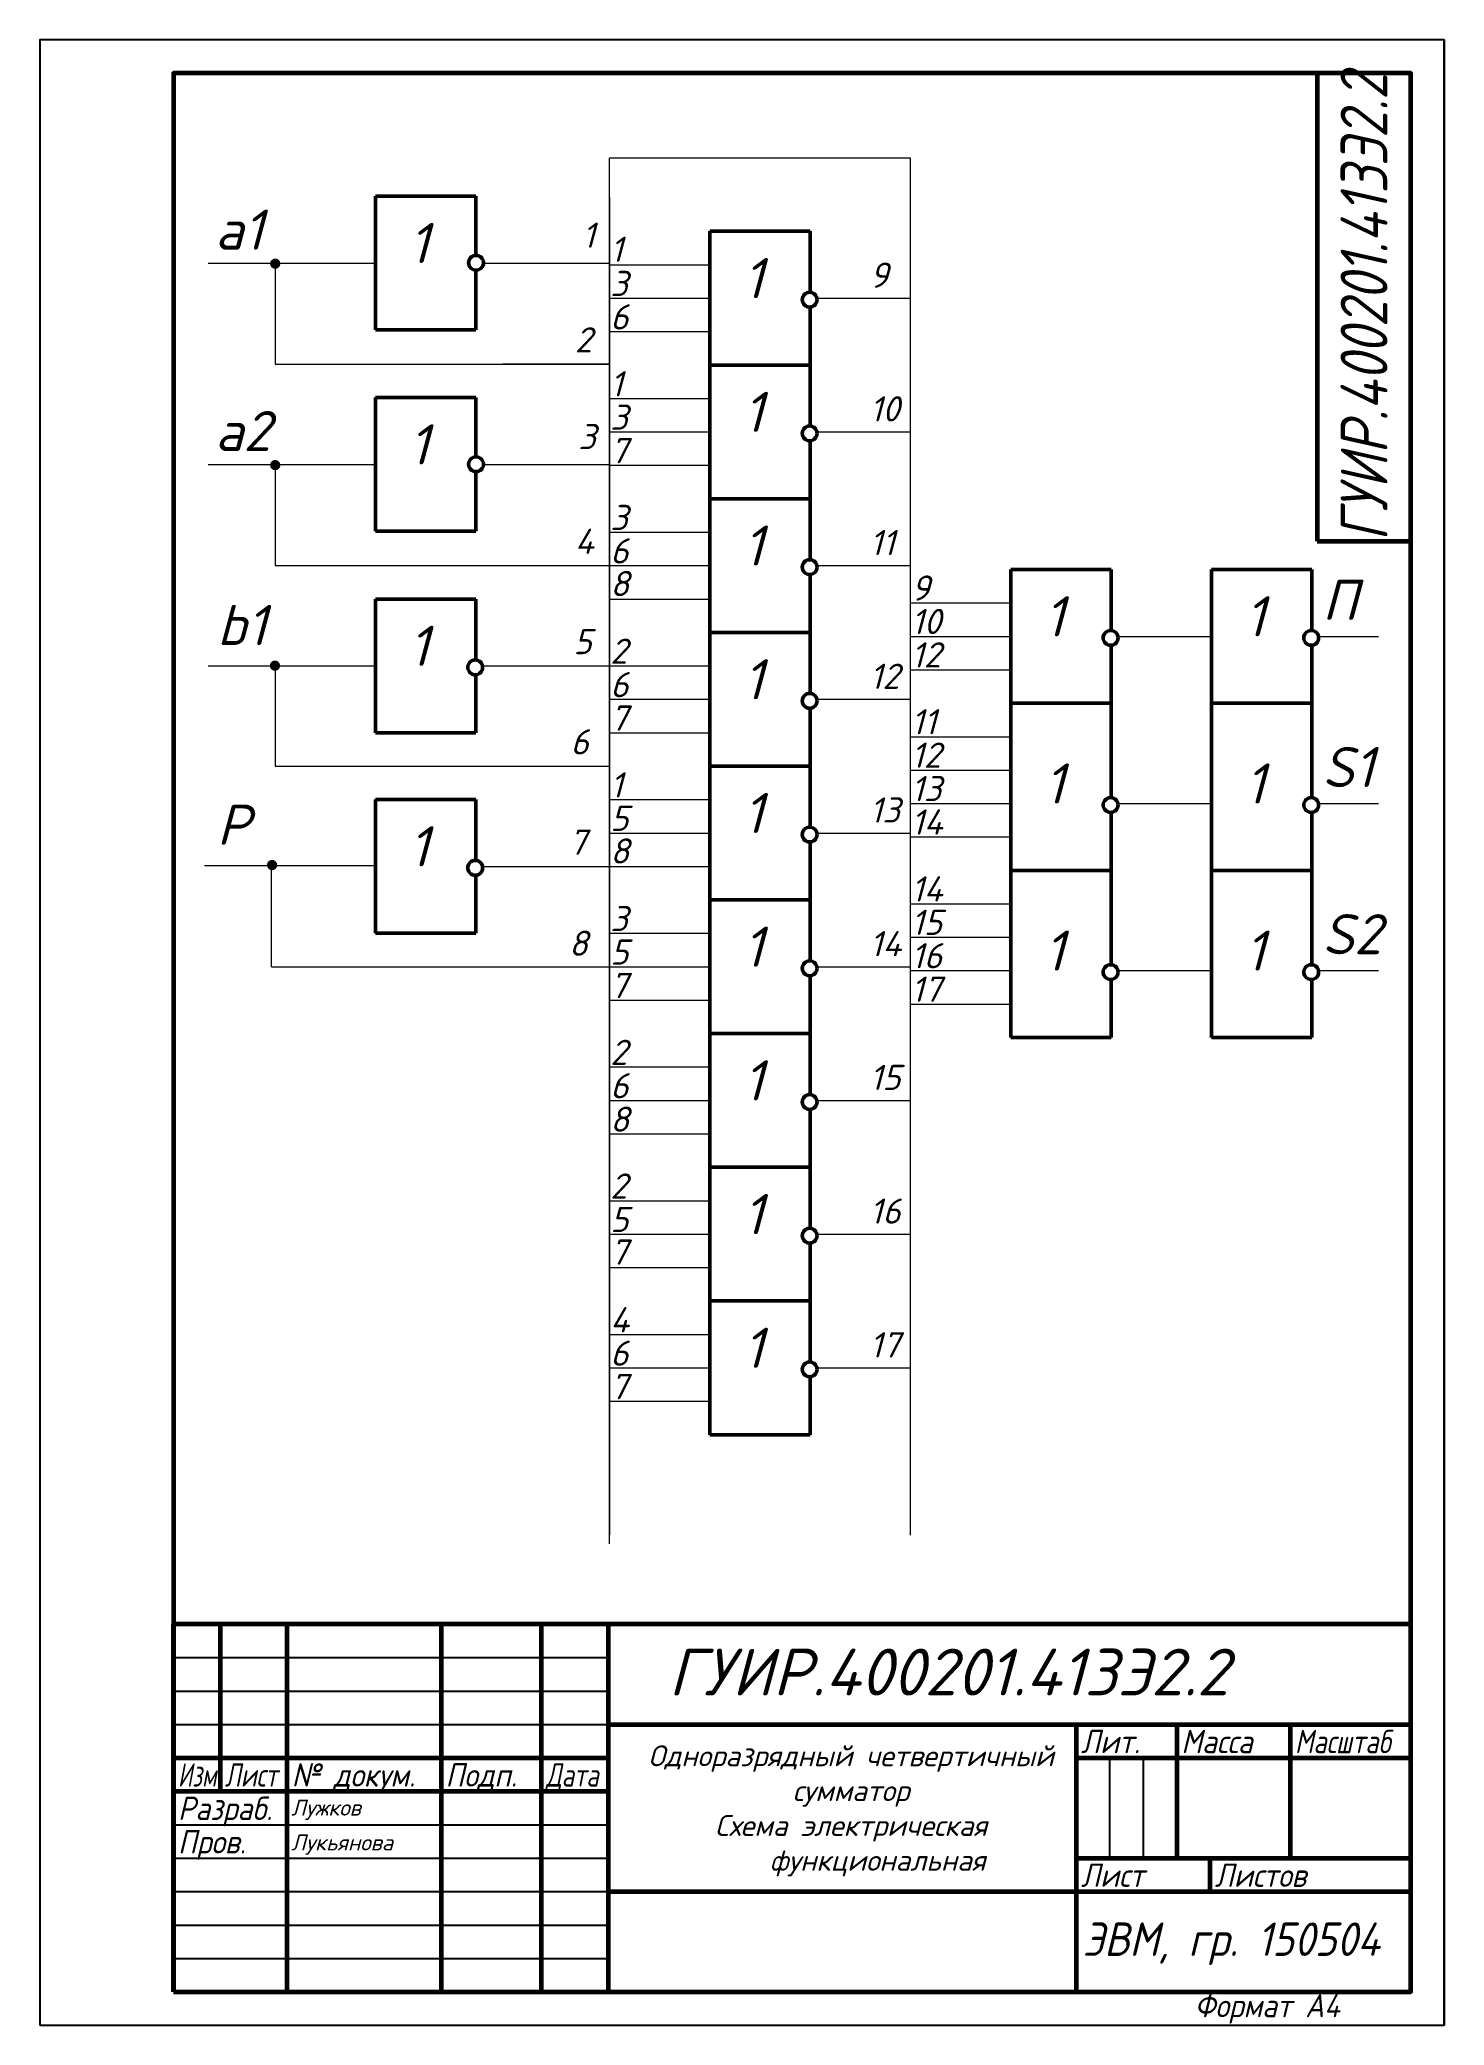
# Model space of a CAD drawing. Header units: millimetres. Extents: x 0 to 210, y 0 to 297.
import ezdxf
from ezdxf.enums import TextEntityAlignment as Align

# ---------------------------------------------------------------- set-up
doc = ezdxf.new("R2010")
doc.units = ezdxf.units.MM
doc.header["$LTSCALE"] = 0.5
doc.layers.get('Defpoints').update_dxf_attribs({"color": 5})
doc.layers.add('Формат А4', color=7, linetype='Continuous', lineweight=53)
doc.styles.get("Standard").update_dxf_attribs({"font": 'isocpeui.ttf', "width": 0.9})
doc.styles.add('чер', font='isocpeur.ttf', dxfattribs={"oblique": 15})

msp = doc.modelspace()

# ---------------------------------------------------------------- hatches: boundary and pattern name
at = {"lineweight": 5}
h = msp.add_hatch(color=7, dxfattribs=at)
edge = h.paths.add_edge_path()
edge.add_arc((35.21, 263.5), 0.773, 0, 360)
h = msp.add_hatch(color=7, dxfattribs=at)
edge = h.paths.add_edge_path()
edge.add_arc((35.21, 233.37), 0.773, 0, 360)
h = msp.add_hatch(color=7, dxfattribs=at)
edge = h.paths.add_edge_path()
edge.add_arc((35.17, 203.37), 0.773, 0, 360)
h = msp.add_hatch(color=7, dxfattribs=at)
edge = h.paths.add_edge_path()
edge.add_arc((34.74, 173.55), 0.773, 0, 360)

# ---------------------------------------------------------------- linework, layer by layer
msp.add_line((210, 297), (210, 0))
at = {"lineweight": 60}
for p, q in [((191, 292), (191, 222)), ((191, 222), (205, 222))]:
    msp.add_line(p, q, dxfattribs=at)
at = {"lineweight": 5}
for p, q in [((85.19, 72), (85.19, 279.27)), ((130.19, 279.27), (85.19, 279.27)), ((130.19, 73.3), (130.19, 279.27)), ((85.19, 233.47), (85.19, 273.47)), ((85.19, 273.47), (85.19, 263.47)), ((25.19, 263.59), (45.19, 263.59)), ((35.19, 263.59), (35.19, 248.47)), ((45.19, 263.59), (50.19, 263.59)), ((66.36, 263.59), (85.19, 263.59)), ((85.19, 263.47), (85.19, 76.62)), ((85.2, 263.34), (100.19, 263.34)), ((85.2, 258.34), (100.19, 258.34)), ((116.21, 258.34), (130.2, 258.34)), ((85.19, 253.47), (85.19, 248.47)), ((85.2, 253.34), (100.19, 253.34)), ((35.19, 248.47), (85.19, 248.47)), ((85.19, 248.47), (69.19, 248.47)), ((85.19, 248.47), (85.19, 243.47)), ((85.19, 233.47), (85.19, 248.47)), ((85.19, 243.47), (85.19, 233.47)), ((85.2, 243.34), (100.19, 243.34)), ((85.2, 238.34), (100.19, 238.34)), ((116.21, 238.34), (130.2, 238.34)), ((25.19, 233.47), (45.19, 233.47)), ((35.19, 233.47), (35.19, 218.34)), ((45.19, 233.47), (50.19, 233.47)), ((66.36, 233.47), (85.19, 233.47)), ((85.19, 233.47), (85.19, 223.47)), ((85.2, 233.34), (100.19, 233.34)), ((85.19, 223.47), (85.19, 213.47)), ((85.2, 223.34), (100.19, 223.34)), ((35.19, 218.34), (85.19, 218.34)), ((85.2, 218.34), (100.19, 218.34)), ((116.21, 218.34), (130.2, 218.34)), ((85.19, 213.47), (85.19, 203.47)), ((85.2, 213.34), (100.19, 213.34)), ((130.19, 212.75), (145.2, 212.75)), ((130.19, 207.75), (145.2, 207.75)), ((161.2, 207.75), (175.19, 207.75)), ((191.21, 207.75), (200.19, 207.75)), ((25.19, 203.34), (45.19, 203.34)), ((35.19, 203.34), (35.19, 188.34)), ((45.19, 203.34), (50.19, 203.34)), ((66.21, 203.34), (85.19, 203.34)), ((85.19, 203.47), (85.19, 193.47)), ((85.2, 203.34), (100.19, 203.34)), ((130.19, 202.75), (145.2, 202.75)), ((85.2, 198.34), (100.19, 198.34)), ((116.21, 198.34), (130.2, 198.34)), ((85.19, 193.47), (85.19, 183.47)), ((85.2, 193.34), (100.19, 193.34)), ((130.19, 192.75), (145.2, 192.75)), ((35.19, 188.34), (85.19, 188.34)), ((130.19, 187.75), (145.2, 187.75)), ((85.19, 183.47), (85.19, 173.47)), ((85.2, 183.34), (100.19, 183.34)), ((130.19, 182.75), (145.2, 182.75)), ((161.2, 182.75), (175.19, 182.75)), ((191.21, 182.75), (200.19, 182.75)), ((85.2, 178.34), (100.19, 178.34)), ((116.21, 178.34), (130.2, 178.34)), ((130.19, 177.75), (145.2, 177.75)), ((24.66, 173.47), (44.66, 173.47)), ((34.66, 158.34), (34.66, 173.47)), ((44.66, 173.47), (50.19, 173.49)), ((66.21, 173.35), (85.19, 173.35)), ((85.19, 173.47), (85.19, 163.47)), ((85.2, 173.34), (100.19, 173.34)), ((130.19, 167.75), (145.2, 167.75)), ((85.19, 163.47), (85.19, 153.47)), ((85.2, 163.34), (100.19, 163.34)), ((130.19, 162.75), (145.2, 162.75)), ((34.66, 158.34), (85.19, 158.34)), ((85.2, 158.34), (100.19, 158.34)), ((116.21, 158.34), (130.2, 158.34)), ((130.19, 157.75), (145.2, 157.75)), ((161.2, 157.75), (175.19, 157.75)), ((191.21, 157.75), (200.19, 157.75)), ((85.19, 153.47), (85.19, 143.47)), ((85.2, 153.34), (100.19, 153.34)), ((130.19, 152.75), (145.2, 152.75)), ((85.19, 143.47), (85.19, 133.47)), ((85.2, 143.34), (100.19, 143.34)), ((85.2, 138.34), (100.19, 138.34)), ((116.21, 138.34), (130.2, 138.34)), ((85.19, 133.47), (85.19, 123.47)), ((85.2, 133.34), (100.19, 133.34)), ((85.2, 123.34), (100.19, 123.34)), ((85.2, 123.34), (100.19, 123.34)), ((85.2, 118.34), (100.19, 118.34)), ((85.2, 118.34), (100.19, 118.34)), ((116.21, 118.34), (130.2, 118.34)), ((85.2, 113.34), (100.19, 113.34)), ((85.2, 113.34), (100.19, 113.34)), ((85.19, 103.34), (85.19, 93.34)), ((85.2, 103.34), (100.19, 103.34)), ((85.2, 98.34), (100.19, 98.34)), ((116.21, 98.34), (130.2, 98.34)), ((85.19, 93.34), (85.19, 83.34)), ((85.2, 93.34), (100.19, 93.34)), ((85.19, 83.34), (85.19, 73.34))]:
    msp.add_line(p, q, dxfattribs=at)
at = {"lineweight": 50}
for p, q in [((65.19, 273.59), (50.19, 273.59)), ((50.19, 273.59), (50.19, 263.59)), ((65.19, 264.74), (65.19, 273.59)), ((115.19, 268.34), (100.19, 268.34)), ((100.19, 268.34), (100.19, 258.34)), ((115.19, 259.23), (115.19, 268.34)), ((50.19, 263.59), (50.19, 253.59)), ((65.19, 253.59), (65.19, 262.51)), ((100.19, 258.34), (100.19, 248.34)), ((115.19, 248.34), (115.19, 257)), ((50.19, 253.59), (65.19, 253.59)), ((100.19, 248.34), (115.19, 248.34)), ((115.19, 248.34), (100.19, 248.34)), ((100.19, 248.34), (100.19, 238.34)), ((115.19, 239.23), (115.19, 248.34)), ((65.19, 243.47), (50.19, 243.47)), ((50.19, 243.47), (50.19, 233.47)), ((65.19, 234.61), (65.19, 243.47)), ((100.19, 238.34), (100.19, 228.34)), ((115.19, 228.34), (115.19, 237)), ((50.19, 233.47), (50.19, 223.47)), ((65.19, 223.47), (65.19, 232.39)), ((100.19, 228.34), (115.19, 228.34)), ((115.19, 228.34), (100.19, 228.34)), ((100.19, 228.34), (100.19, 218.34)), ((115.19, 219.23), (115.19, 228.34)), ((50.19, 223.47), (65.19, 223.47)), ((100.19, 218.34), (100.19, 208.34)), ((115.19, 208.34), (115.19, 217)), ((160.19, 217.75), (145.19, 217.75)), ((145.19, 217.75), (145.19, 207.75)), ((160.19, 208.64), (160.19, 217.75)), ((190.19, 217.75), (175.19, 217.75)), ((175.19, 217.75), (175.19, 207.75)), ((190.19, 208.64), (190.19, 217.75)), ((65.19, 213.34), (50.19, 213.34)), ((50.19, 213.34), (50.19, 203.34)), ((65.19, 204.23), (65.19, 213.34)), ((100.19, 208.34), (115.19, 208.34)), ((115.19, 208.34), (100.19, 208.34)), ((100.19, 208.34), (100.19, 198.34)), ((115.19, 199.23), (115.19, 208.34)), ((145.19, 207.75), (145.19, 197.75)), ((160.19, 197.75), (160.19, 206.41)), ((175.19, 207.75), (175.19, 197.75)), ((190.19, 197.75), (190.19, 206.41)), ((50.19, 203.34), (50.19, 193.34)), ((65.19, 193.34), (65.19, 202)), ((100.19, 198.34), (100.19, 188.34)), ((115.19, 188.34), (115.19, 197)), ((145.19, 197.75), (160.19, 197.75)), ((160.19, 197.75), (145.19, 197.75)), ((145.19, 197.75), (145.19, 182.75)), ((160.19, 183.64), (160.19, 197.75)), ((175.19, 197.75), (190.19, 197.75)), ((190.19, 197.75), (175.19, 197.75)), ((175.19, 197.75), (175.19, 182.75)), ((190.19, 183.64), (190.19, 197.75)), ((50.19, 193.34), (65.19, 193.34)), ((100.19, 188.34), (115.19, 188.34)), ((115.19, 188.34), (100.19, 188.34)), ((100.19, 188.34), (100.19, 178.34)), ((115.19, 179.23), (115.19, 188.34)), ((65.19, 183.35), (50.19, 183.35)), ((50.19, 183.35), (50.19, 173.35)), ((65.19, 174.24), (65.19, 183.35)), ((145.19, 182.75), (145.19, 172.75)), ((160.19, 172.75), (160.19, 181.41)), ((175.19, 182.75), (175.19, 172.75)), ((190.19, 172.75), (190.19, 181.41)), ((100.19, 178.34), (100.19, 168.34)), ((115.19, 168.34), (115.19, 177)), ((50.19, 173.35), (50.19, 163.35)), ((145.19, 172.75), (160.19, 172.75)), ((160.19, 172.75), (145.19, 172.75)), ((145.19, 172.75), (145.19, 157.75)), ((160.19, 158.64), (160.19, 172.75)), ((175.19, 172.75), (190.19, 172.75)), ((190.19, 172.75), (175.19, 172.75)), ((175.19, 172.75), (175.19, 157.75)), ((190.19, 158.64), (190.19, 172.75)), ((65.19, 163.35), (65.19, 172.01)), ((100.19, 168.34), (115.19, 168.34)), ((115.19, 168.34), (100.19, 168.34)), ((100.19, 168.34), (100.19, 158.34)), ((115.19, 159.23), (115.19, 168.34)), ((50.19, 163.35), (65.19, 163.35)), ((100.19, 158.34), (100.19, 148.34)), ((145.19, 157.75), (145.19, 147.75)), ((175.19, 157.75), (175.19, 147.75)), ((115.19, 148.34), (115.19, 157)), ((160.19, 147.75), (160.19, 156.41)), ((190.19, 147.75), (190.19, 156.41)), ((100.19, 148.34), (115.19, 148.34)), ((115.19, 148.34), (100.19, 148.34)), ((100.19, 148.34), (100.19, 138.34)), ((115.19, 139.23), (115.19, 148.34)), ((145.19, 147.75), (160.19, 147.75)), ((175.19, 147.75), (190.19, 147.75)), ((100.19, 138.34), (100.19, 128.34)), ((115.19, 128.34), (115.19, 137)), ((100.19, 128.34), (115.19, 128.34)), ((115.19, 128.34), (100.19, 128.34)), ((100.19, 128.34), (100.19, 118.34)), ((100.19, 128.34), (100.19, 118.34)), ((115.19, 119.23), (115.19, 128.34)), ((115.19, 119.23), (115.19, 128.34)), ((100.19, 118.34), (100.19, 108.34)), ((100.19, 118.34), (100.19, 108.34)), ((115.19, 108.34), (115.19, 117)), ((115.19, 108.34), (115.19, 117)), ((100.19, 108.34), (115.19, 108.34)), ((100.19, 108.34), (115.19, 108.34)), ((115.19, 108.34), (100.19, 108.34)), ((100.19, 108.34), (100.19, 98.34)), ((115.19, 99.23), (115.19, 108.34)), ((100.19, 98.34), (100.19, 88.34)), ((115.19, 88.34), (115.19, 97)), ((100.19, 88.34), (115.19, 88.34)), ((115.19, 88.34), (100.19, 88.34))]:
    msp.add_line(p, q, dxfattribs=at)
at = {"color": 7, "linetype": 'Continuous', "lineweight": 60}
for p, q in [((205, 60), (20, 60)), ((20, 5), (20, 60)), ((27, 60), (27, 35)), ((37, 5), (37, 60)), ((60, 60), (60, 5)), ((75, 5), (75, 60)), ((85, 60), (85, 5)), ((85, 45), (205, 45)), ((155, 5), (155, 45)), ((170, 45), (170, 25)), ((187, 25), (187, 45)), ((20, 40), (85, 40)), ((155, 40), (205, 40)), ((20, 35), (85, 35)), ((155, 25), (205, 25)), ((175, 20), (175, 25)), ((85, 20), (205, 20))]:
    msp.add_line(p, q, dxfattribs=at)
at = {"color": 7, "linetype": 'Continuous', "lineweight": -3}
for p, q in [((20, 55), (85, 55)), ((20, 50), (85, 50)), ((20, 45), (85, 45)), ((160, 25), (160, 40)), ((165, 40), (165, 25)), ((20, 30), (85, 30)), ((20, 25), (85, 25)), ((20, 20), (85, 20)), ((20, 15), (85, 15)), ((20, 10), (85, 10))]:
    msp.add_line(p, q, dxfattribs=at)
at = {"color": 7, "linetype": 'Continuous'}
msp.add_line((155, 45), (155, 40), dxfattribs=at)
at = {"color": 7, "linetype": 'Continuous', "lineweight": 60}
msp.add_lwpolyline([(20, 5), (205, 5), (205, 292), (20, 292)], close=True, dxfattribs=at)
at = {"lineweight": 50}
for centre in [(65.24, 263.63), (115.11, 258.11), (115.11, 238.11), (65.24, 233.5), (115.11, 218.11), (160.11, 207.53), (190.11, 207.53), (65.11, 203.11), (115.11, 198.11), (160.11, 182.53), (190.11, 182.53), (115.11, 178.11), (65.11, 173.13), (115.11, 158.11), (160.11, 157.53), (190.11, 157.53), (115.11, 138.11), (115.11, 118.11), (115.11, 118.11), (115.11, 98.11)]:
    msp.add_circle(centre, 1.11, dxfattribs=at)
at = {"layer": 'Defpoints'}
msp.add_lwpolyline([(0, 0), (210, 0), (210, 297), (0, 297)], close=True, dxfattribs=at)

# ---------------------------------------------------------------- texts
at = {"lineweight": 5, "width": 0.778899}
msp.add_text('ГУИР.400201.413Э2.2', height=7, rotation=90, dxfattribs=at).set_placement((201.5, 222), (201.5, 292), align=Align.FIT)
for s, height, p in [('a1', 6, (26.19, 265.59)), ('1', 6, (55.19, 263.59)), ('1', 3.77, (81.13, 265.88)), ('1', 3.77, (85.29, 263.77)), ('3', 3.77, (85.29, 258.65)), ('9', 3.77, (124.09, 259.9)), ('6', 3.77, (85.29, 253.65)), ('2', 3.77, (80.01, 250.22)), ('1', 3.77, (85.29, 243.65)), ('10', 3.767, (124.09, 239.9)), ('a2', 6, (26.19, 235.47)), ('3', 3.77, (85.29, 238.65)), ('3', 3.77, (80.51, 235.75)), ('7', 3.77, (85.29, 233.65)), ('3', 3.77, (85.29, 223.65)), ('4', 3.77, (80.01, 220.09)), ('11', 3.767, (124.09, 219.9)), ('6', 3.77, (85.29, 218.65)), ('8', 3.77, (85.29, 213.77)), ('9', 3.77, (130.29, 213.1)), ('П', 6, (191.75, 210.21)), ('b1', 6, (26.5, 206.45)), ('10', 3.767, (130.29, 208.1)), ('1', 6, (180.19, 207.75)), ('5', 3.77, (79.79, 205.09)), ('2', 3.77, (85.29, 203.65)), ('12', 3.767, (130.29, 203.1)), ('6', 3.77, (85.29, 198.65)), ('12', 3.767, (124.09, 199.9)), ('7', 3.77, (85.29, 193.65)), ('11', 3.767, (130.29, 193.1)), ('6', 3.77, (79.35, 190.09)), ('12', 3.767, (130.29, 188.1)), ('S1', 6, (191.75, 185.21)), ('1', 3.77, (85.29, 183.65)), ('1', 6, (180.19, 182.75)), ('13', 3.767, (130.29, 183.1)), ('P', 6, (26.5, 176.58)), ('5', 3.77, (85.29, 178.65)), ('13', 3.767, (124.09, 179.9)), ('14', 3.767, (130.29, 178.1)), ('1', 6, (55.19, 173.35)), ('7', 3.77, (79.12, 175.09)), ('8', 3.77, (85.29, 173.77)), ('14', 3.767, (130.29, 168.1)), ('3', 3.77, (85.29, 163.65)), ('15', 3.767, (130.29, 163.1)), ('8', 3.77, (79.12, 159.97)), ('14', 3.767, (124.09, 159.9)), ('1', 6, (180.19, 157.75)), ('S2', 6, (191.75, 160.21)), ('5', 3.77, (85.29, 158.65)), ('16', 3.767, (130.29, 158.1)), ('7', 3.77, (85.29, 153.65)), ('17', 3.767, (130.29, 153.1)), ('2', 3.77, (85.29, 143.65)), ('15', 3.767, (124.09, 139.9)), ('6', 3.77, (85.29, 138.65)), ('8', 3.77, (85.29, 133.65)), ('2', 3.77, (85.29, 123.65)), ('5', 3.77, (85.29, 118.65)), ('16', 3.767, (124.09, 119.9)), ('7', 3.77, (85.29, 113.77)), ('4', 3.77, (85.29, 103.65)), ('6', 3.77, (85.29, 98.65)), ('17', 3.767, (124.09, 99.9)), ('7', 3.77, (85.29, 93.65))]:
    msp.add_text(s, height=height).set_placement(p)
at = {"lineweight": 50}
for p in [(105.19, 258.34), (105.19, 238.34), (55.19, 233.47), (105.19, 218.34), (150.19, 207.75), (55.19, 203.34), (105.19, 198.34), (150.19, 182.75), (105.19, 178.34), (105.19, 158.34), (150.19, 157.75), (105.19, 138.34), (105.19, 118.34), (105.19, 118.34), (105.19, 98.34)]:
    msp.add_text('1', height=6, dxfattribs=at).set_placement(p)
at = {"color": 7, "linetype": 'Continuous', "lineweight": -3}
for s, height, width, p in [('Лит.', 3.5, 0.9, (155.67, 40.7)), ('Масса', 3.5, 0.9, (170.67, 40.7)), ('Масштаб', 3.5, 0.8, (187.67, 40.7)), ('Изм.', 3.5, 0.7, (20.67, 35.7)), ('Лист', 3.5, 0.75, (27.67, 35.7)), ('№ докум.', 3.5, 0.9, (37.67, 35.7)), ('Подп.', 3.5, 0.9, (60.67, 35.7)), ('Дата', 3.5, 0.75, (75.67, 35.7)), ('Разраб.', 3.5, 0.9, (20.67, 30.7)), ('Пров.', 3.5, 0.9, (20.67, 25.7)), ('Лист', 3.5, 0.9, (155.67, 20.7)), ('Листов', 3.5, 0.9, (175.67, 20.7)), ('ЭВМ, гр. 150504', 5, 0.9, (155.92, 10.38))]:
    msp.add_text(s, height=height, dxfattribs=dict(at, width=width)).set_placement(p)
at = {"color": 7, "linetype": 'Continuous', "lineweight": 70, "width": 0.9}
msp.add_text('Формат А4', height=3.5, dxfattribs=at).set_placement((172.66, 1.2))
at = {"layer": 'Формат А4', "color": 7, "style": 'чер', "oblique": 15}
for s, p in [('Лужков', (37.59, 31.36)), ('Лукьянова', (37.59, 26.15))]:
    msp.add_text(s, height=2.4, dxfattribs=at).set_placement(p)
at = {"layer": 'Формат А4', "attachment_point": 1, "style": 'чер'}
for s, insert, char_height, width in [('ГУИР.400201.413Э2.2', (94, 56.34), 7, 116.9607), ('\\pxqc;{\\H0.625x;Одноразрядный четвертичный сумматор\\PСхема электрическая \\P    функциональная}', (86.3, 41.87), 5, 70)]:
    msp.add_mtext(s, dxfattribs=dict(at, insert=insert, char_height=char_height, width=width))

doc.saveas('drawing.dxf')
